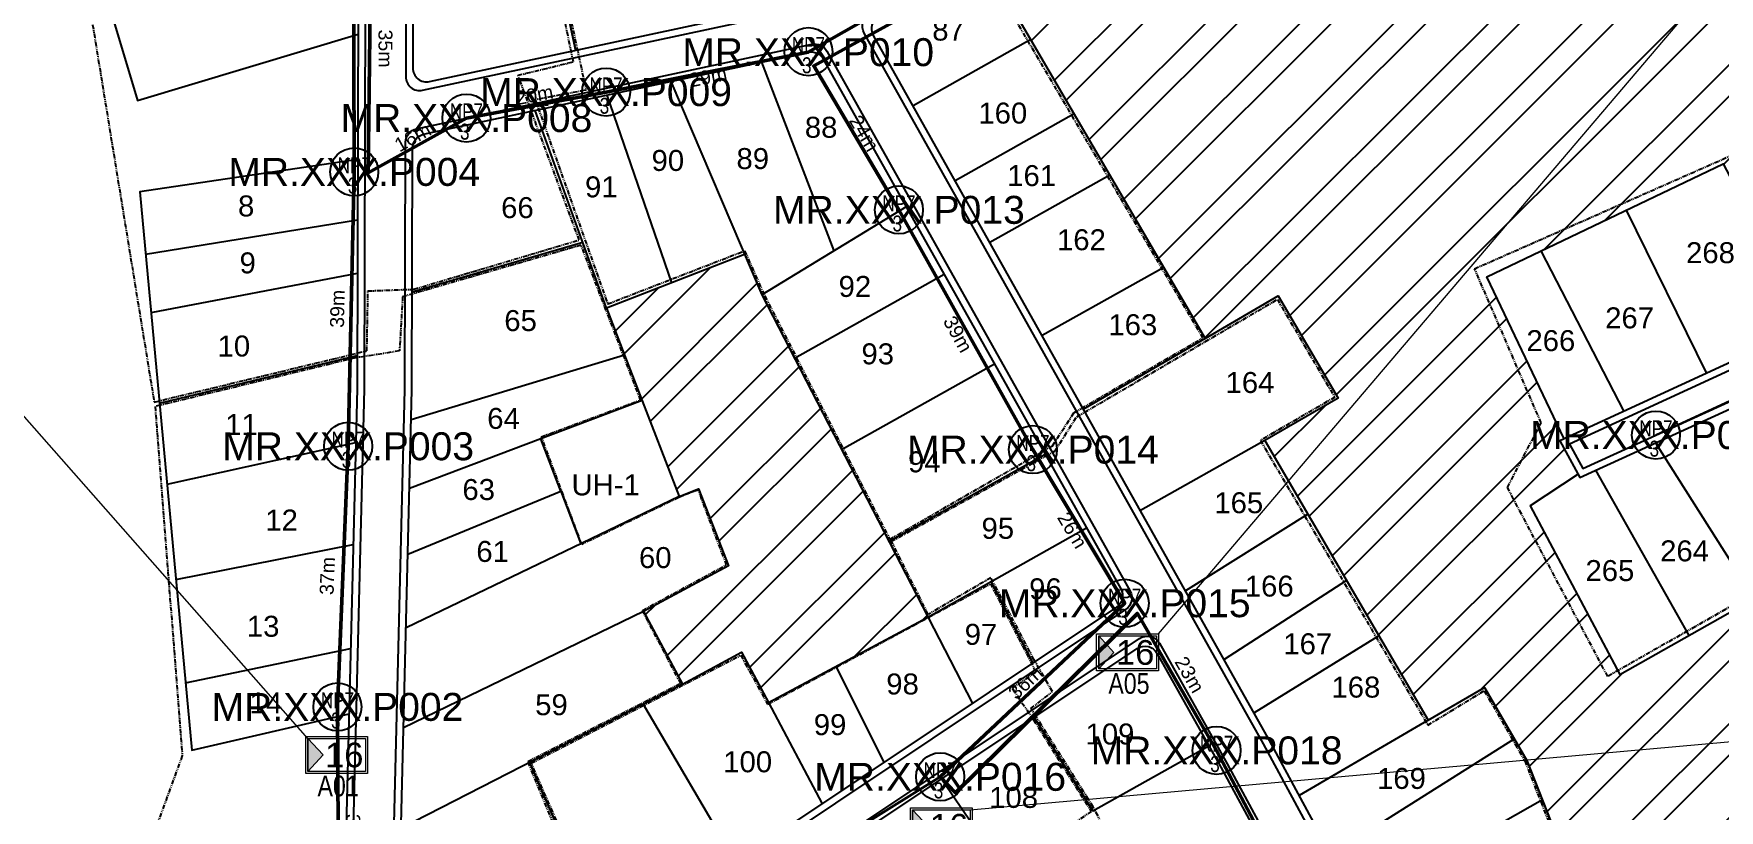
# Model space of a CAD drawing. Header units: metres. Extents: x 3071 to 12757, y 289 to 1488.
# Drawn here: x 3435.5 to 3676.6, y 798.4 to 909.6 of the extents above; entities that cross this region are included whole.
import ezdxf
from ezdxf.enums import TextEntityAlignment as Align

# ---------------------------------------------------------------- set-up
doc = ezdxf.new("R2010")
doc.units = ezdxf.units.M
doc.linetypes.add('PHANTOM2', pattern=[1.25, 0.625, -0.125, 0.125, -0.125, 0.125, -0.125])
for name, color, linetype in [('Base Map', 251, 'Continuous'), ('Home Number', 6, 'Continuous'), ('NEW POLE 7M 2.5INCH', 200, 'Continuous'), ('NEW POLE 7m(3 inches)', 4, 'Continuous')]:
    doc.layers.add(name, color=color, linetype=linetype)
for name, color, linetype, lineweight in [('FAT', 30, 'Continuous', 18), ('FAT AREA', 134, 'PHANTOM2', 25), ('FAT_Info', 5, 'Continuous', 9), ('FO 36 CORE', 6, 'Continuous', 50), ('SLING WIRE', 4, 'Continuous', 30), ('SPAN KU', 161, 'Continuous', 5)]:
    doc.layers.add(name, color=color, linetype=linetype, lineweight=lineweight)
doc.styles.add('Mark', font='arial.ttf', dxfattribs={"width": 0.8, "height": 2.5})
doc.styles.add('PDF Arial', font='arial.ttf')
doc.styles.get("Standard").update_dxf_attribs({"font": 'arial.ttf'})
doc.styles.add('Title Block 3', font='dgn003.shx')
doc.styles.add('Title Block v21 - Default$0$Standard', font='arial.ttf')
doc.dimstyles.new('emr standard', dxfattribs={"dimtxt": 2, "dimasz": 0, "dimexe": 1.25, "dimexo": 0.0625, "dimtad": 1, "dimdec": 0, "dimtxsty": 'PDF Arial', "dimblk": 'ARCHTICK', "dimcen": 0, "dimse1": 1, "dimse2": 1, "dimsd1": 1, "dimsd2": 1, "dimclrt": 256, "dimadec": 0, "dimazin": 0, "dimtfac": 1, "dimtdec": 0, "dimtmove": 2, "dimatfit": 3, "dimfxl": 1, "dimfxlon": 1, "dimtzin": 0, "dimarcsym": 0})

# ---------------------------------------------------------------- blocks, each defined once
blk = doc.blocks.new('FAT')
h = blk.add_hatch(color=2)
h.dxf.hatch_style = 1
h.paths.add_polyline_path([(-4.25, 2), (-4.25, -2), (-2.4, 0)])
for points in [[(-4.5, 2.25), (3, 2.25), (3, -2.25), (-4.5, -2.25)], [(-4.25, 2), (2.75, 2), (2.75, -2), (-4.25, -2)]]:
    blk.add_lwpolyline(points, close=True)
at = {"color": 2}
blk.add_lwpolyline([(-4.25, 2), (-4.25, -2), (-2.4, 0)], close=True, dxfattribs=at)
at = {"color": 7}
blk.add_attdef('FAT', text='', height=3, dxfattribs=at).set_placement((0.18, 0), align=Align.MIDDLE_CENTER)
blk = doc.blocks.new('*U30')
at = {"color": 0, "linetype": 'ByBlock', "lineweight": -2}
blk.add_circle((0, 0), 2.24, dxfattribs=at)
at = {"color": 0, "linetype": 'ByBlock', "lineweight": -2, "style": 'Title Block 3', "width": 0.799091}
for s, p in [('NP7', (0, 0.62)), ("3'", (0, -1.27))]:
    blk.add_text(s, height=1.488, dxfattribs=at).set_placement(p, align=Align.MIDDLE_CENTER)
blk = doc.blocks.new('*D98')
at = {"layer": 'Defpoints', "color": 0, "transparency": 16777216}
for p in [(3478.92, 813.2), (3479.42, 813.2), (3479.12, 777.12)]:
    blk.add_point(p, dxfattribs=at)
at = {"layer": 'SPAN KU', "transparency": 16777216, "insert": (3481.17, 795.17), "char_height": 2, "attachment_point": 5, "rotation": 270.3129, "style": 'PDF Arial'}
blk.add_mtext('36m', dxfattribs=at)
blk = doc.blocks.new('_ArchTick')
at = {"color": 0, "linetype": 'ByBlock', "const_width": 0.15}
blk.add_lwpolyline([(-0.5, -0.5), (0.5, 0.5)], dxfattribs=at)
blk = doc.blocks.new('*D99')
at = {"layer": 'Defpoints', "color": 0, "transparency": 16777216}
for p in [(3479.89, 850.52), (3480.45, 850.5), (3478.92, 813.2)]:
    blk.add_point(p, dxfattribs=at)
at = {"layer": 'SPAN KU', "transparency": 16777216, "insert": (3477.48, 831.94), "char_height": 2, "attachment_point": 5, "rotation": 87.6563, "style": 'PDF Arial'}
blk.add_mtext('37m', dxfattribs=at)
blk = doc.blocks.new('*D100')
at = {"layer": 'Defpoints', "color": 0, "transparency": 16777216}
for p in [(3481.01, 889.78), (3481.32, 889.77), (3480.45, 850.5)]:
    blk.add_point(p, dxfattribs=at)
at = {"layer": 'SPAN KU', "transparency": 16777216, "insert": (3478.92, 870.18), "char_height": 2, "attachment_point": 5, "rotation": 88.729, "style": 'PDF Arial'}
blk.add_mtext('39m', dxfattribs=at)
blk = doc.blocks.new('*D101')
at = {"layer": 'Defpoints', "color": 0, "transparency": 16777216}
for p in [(3481.21, 925.06), (3484.08, 925.07), (3481.32, 889.77)]:
    blk.add_point(p, dxfattribs=at)
at = {"layer": 'SPAN KU', "transparency": 16777216, "insert": (3485.78, 907.43), "char_height": 2, "attachment_point": 5, "rotation": 270.1755, "style": 'PDF Arial'}
blk.add_mtext('35m', dxfattribs=at)
blk = doc.blocks.new('*D102')
at = {"layer": 'Defpoints', "color": 0, "transparency": 16777216}
for p in [(3497.37, 897.48), (3497.51, 897.22), (3483.33, 889.62)]:
    blk.add_point(p, dxfattribs=at)
at = {"layer": 'SPAN KU', "transparency": 16777216, "insert": (3489.69, 894.73), "char_height": 2, "attachment_point": 5, "rotation": 29.2239, "style": 'PDF Arial'}
blk.add_mtext('16m', dxfattribs=at)
blk = doc.blocks.new('*D103')
at = {"layer": 'Defpoints', "color": 0, "transparency": 16777216}
for p in [(3517.35, 901.19), (3517.39, 901.02), (3497.37, 897.48)]:
    blk.add_point(p, dxfattribs=at)
at = {"layer": 'SPAN KU', "transparency": 16777216, "insert": (3507.09, 900.78), "char_height": 2, "attachment_point": 5, "rotation": 10.5411, "style": 'PDF Arial'}
blk.add_mtext('20m', dxfattribs=at)
blk = doc.blocks.new('*D104')
at = {"layer": 'Defpoints', "color": 0, "transparency": 16777216}
for p in [(3546.27, 906.91), (3546.72, 904.61), (3517.35, 901.19)]:
    blk.add_point(p, dxfattribs=at)
at = {"layer": 'SPAN KU', "transparency": 16777216, "insert": (3531.95, 903.36), "char_height": 2, "attachment_point": 5, "rotation": 11.1828, "style": 'PDF Arial'}
blk.add_mtext('29m', dxfattribs=at)
blk = doc.blocks.new('*D105')
at = {"layer": 'Defpoints', "color": 0, "transparency": 16777216}
for p in [(3571.27, 921.67), (3571.45, 921.34), (3546.27, 906.91)]:
    blk.add_point(p, dxfattribs=at)
at = {"layer": 'SPAN KU', "transparency": 16777216, "insert": (3557.85, 915.88), "char_height": 2, "attachment_point": 5, "rotation": 29.8125, "style": 'PDF Arial'}
blk.add_mtext('29m', dxfattribs=at)
blk = doc.blocks.new('*D106')
at = {"layer": 'Defpoints', "color": 0, "transparency": 16777216}
for p in [(3547.07, 904.93), (3558.97, 884.18), (3559.25, 884.34)]:
    blk.add_point(p, dxfattribs=at)
at = {"layer": 'SPAN KU', "transparency": 16777216, "insert": (3554.28, 895.3), "char_height": 2, "attachment_point": 5, "rotation": 300.6178, "style": 'PDF Arial'}
blk.add_mtext('24m', dxfattribs=at)
blk = doc.blocks.new('*D107')
at = {"layer": 'Defpoints', "color": 0, "transparency": 16777216}
for p in [(3559.25, 884.34), (3578.42, 850.03), (3575.82, 848.58)]:
    blk.add_point(p, dxfattribs=at)
at = {"layer": 'SPAN KU', "transparency": 16777216, "insert": (3567.68, 866.54), "char_height": 2, "attachment_point": 5, "rotation": 299.1882, "style": 'PDF Arial'}
blk.add_mtext('39m', dxfattribs=at)
blk = doc.blocks.new('*D108')
at = {"layer": 'Defpoints', "color": 0, "transparency": 16777216}
for p in [(3578.42, 850.03), (3591.55, 828.04), (3589.21, 826.64)]:
    blk.add_point(p, dxfattribs=at)
at = {"layer": 'SPAN KU', "transparency": 16777216, "insert": (3584.06, 838.48), "char_height": 2, "attachment_point": 5, "rotation": 300.846, "style": 'PDF Arial'}
blk.add_mtext('26m', dxfattribs=at)
blk = doc.blocks.new('*D109')
at = {"layer": 'Defpoints', "color": 0, "transparency": 16777216}
for p in [(3591.55, 828.04), (3565.15, 803.19), (3565.28, 803.05)]:
    blk.add_point(p, dxfattribs=at)
at = {"layer": 'SPAN KU', "transparency": 16777216, "insert": (3577.35, 816.68), "char_height": 2, "attachment_point": 5, "rotation": 43.2655, "style": 'PDF Arial'}
blk.add_mtext('36m', dxfattribs=at)
blk = doc.blocks.new('*D110')
at = {"layer": 'Defpoints', "color": 0, "transparency": 16777216}
for p in [(3593.38, 826.58), (3604.7, 806.97), (3605.07, 807.18)]:
    blk.add_point(p, dxfattribs=at)
at = {"layer": 'SPAN KU', "transparency": 16777216, "insert": (3600.83, 817.81), "char_height": 2, "attachment_point": 5, "rotation": 299.9949, "style": 'PDF Arial'}
blk.add_mtext('23m', dxfattribs=at)
blk = doc.blocks.new('*D111')
at = {"layer": 'Defpoints', "color": 0, "transparency": 16777216}
for p in [(3604.7, 806.97), (3625.98, 766.57), (3626, 766.58)]:
    blk.add_point(p, dxfattribs=at)
at = {"layer": 'SPAN KU', "transparency": 16777216, "insert": (3616.79, 787.53), "char_height": 2, "attachment_point": 5, "rotation": 297.798, "style": 'PDF Arial'}
blk.add_mtext('46m', dxfattribs=at)

msp = doc.modelspace()

# ---------------------------------------------------------------- hatches: boundary and pattern name
at = {"layer": 'Base Map'}
h = msp.add_hatch(dxfattribs=at)
h.set_pattern_fill('ANSI32', color=256)
h.set_pattern_definition([(45, (3541.867, 755.477), (-6.7352, 6.7352), []), (45, (3546.357, 755.477), (-6.7352, 6.7352), [])])
h.paths.add_polyline_path([(3619.17, 711.34), (3629.95, 717.17), (3620.06, 736.23), (3613.13, 750.35), (3605.11, 746.02), (3618.6, 723.1), (3598.6, 713.02), (3590.58, 726.64), (3576.01, 718.57), (3568.44, 731.44), (3562.6, 728), (3573.57, 707.03), (3550.24, 694.83), (3542.97, 691.02), (3539.75, 697.19), (3521.61, 690.63), (3526.31, 682.64), (3514.91, 678.03), (3512.77, 682.81), (3497.36, 678.33), (3500.2, 668.55), (3505.68, 638.64), (3506.53, 635.49), (3518.71, 638.87), (3554.51, 655.11), (3553.16, 658.1), (3564.09, 663.06), (3591.72, 679.49), (3625.5, 697.18)])
h.paths.add_polyline_path([(3767.95, 800.2), (3760.97, 813.44), (3779.31, 823.1), (3773.86, 833.54), (3753.84, 821.05), (3730.43, 856.3), (3662.38, 817.83), (3649.56, 842), (3656.41, 846.52), (3653.81, 851.28), (3654.44, 851.57), (3643.36, 874.75), (3677.19, 890.93), (3689.4, 867.67), (3700.71, 872.88), (3688.62, 894.39), (3697.62, 899.19), (3710.97, 878.24), (3717.44, 882.06), (3712.47, 890.49), (3707.83, 899.01), (3731.63, 912.13), (3724.21, 924.82), (3701.21, 911.37), (3672.71, 962.54), (3694.94, 974.92), (3683.87, 993.86, 0.434563), (3682.44, 994.18), (3646.02, 969.38), (3664.66, 944.62), (3654.08, 937.02), (3635.83, 962.44), (3624.77, 954.91), (3634.88, 942.54), (3620.91, 933.5), (3627.89, 924.57), (3618.03, 918.37), (3613.26, 924.55), (3603.85, 917.28), (3599.05, 923.49), (3577.54, 909.72), (3603.07, 865.95), (3613.53, 872.05), (3622.07, 857.4), (3611.62, 851.31), (3634.97, 811.29), (3643.01, 815.98), (3649.1, 805.54), (3672.93, 744.88), (3652.54, 733.86), (3660.2, 719.68), (3690.58, 735.24), (3703.61, 714.9), (3713.1, 720.98), (3692.94, 754.34), (3702.03, 759.83), (3698.76, 765.24), (3727.75, 780.39), (3750.47, 744.91), (3776.39, 761.52), (3766.15, 781.79), (3774.99, 786.87)])
h.paths.add_polyline_path([(3539.62, 872.17), (3537.16, 877.93), (3517.39, 870.28), (3520, 863.53), (3527.81, 843.33), (3530.59, 844.4), (3534.85, 833.39), (3522.7, 826.86), (3528.29, 816.47), (3536.73, 821.01), (3540.58, 813.84), (3563.4, 826.06)])
h.paths.add_polyline_path([(3587, 798.33), (3574.6, 789.34), (3580.05, 780.01), (3571.23, 774.85), (3573.67, 770.69), (3563.11, 766.43), (3557.44, 773.45), (3528.38, 754.92), (3523.17, 753.09), (3528.54, 739.27), (3578.11, 770.87), (3595.3, 782.42)])
h.paths.add_polyline_path([(3472.89, 656.87), (3452.04, 656.69), (3450.36, 698.71), (3388.96, 657.24), (3392, 652.74), (3375.64, 641.69), (3367.86, 652.44), (3344.9, 635.81, 0.340639), (3344.21, 633.47), (3344.98, 631.48), (3354.82, 636.13), (3359.17, 626.93), (3348.36, 622.75), (3350.81, 616.41), (3368.62, 624.96), (3391.69, 574.96), (3403.78, 578.47), (3402.56, 582.68), (3420.91, 591.34), (3424.17, 580.81), (3431.13, 584.16), (3438.13, 565.41), (3444.32, 567.72), (3437.47, 586.08), (3440.9, 587.05), (3438.86, 598.99), (3436.13, 614.99), (3441.99, 615.99), (3440.63, 627.19), (3470.32, 632.85)])

# ---------------------------------------------------------------- linework, layer by layer
for points in [[(3489.19, 1098.43), (3488.69, 903.42, 0.478086), (3491.11, 901.46), (3546.73, 913.35), (3611.65, 953.48), (3680.53, 1000.38, 0.386834), (3680.85, 1001.69), (3617.06, 1117.5)], [(3490.19, 1098.43), (3489.69, 904.66, 0.478086), (3492.11, 902.7), (3546.36, 914.29), (3611.11, 954.32), (3679.22, 1000.7, 0.386834), (3679.53, 1002.01), (3616.19, 1117.02)], [(3483.34, 1098.45), (3482.74, 858.69), (3480.41, 765.63), (3479.75, 753.38, -0.235841), (3478.87, 751.83), (3429.81, 718.96, -0.410928), (3427.05, 719.49), (3405.45, 750.94), (3392.89, 768.58), (3368.15, 800.27), (3332.71, 846.95), (3285.12, 910.17)], [(3482.34, 1098.45), (3481.74, 858.7), (3479.41, 765.67), (3478.78, 753.94, -0.235841), (3477.9, 752.38), (3430.07, 720.34, -0.410928), (3427.31, 720.87), (3406.27, 751.52), (3393.69, 769.17), (3368.94, 800.88), (3333.51, 847.55), (3285.92, 910.77)]]:
    msp.add_lwpolyline(points, format="xyb", dxfattribs=at)
for points in [[(3744.75, 890.88), (3766.26, 850.26), (3803.14, 779.63, -0.388509), (3802.44, 777.02), (3685.72, 702.25), (3674.13, 696, -0.413977), (3671.42, 696.81), (3611.39, 807.92), (3554.29, 909.65, -0.401912), (3554.98, 912.33), (3614.48, 949.12), (3682.77, 995.61, -0.434563), (3684.19, 995.29), (3740.33, 899.23), (3741.84, 896.38, -0.400992), (3741.46, 895.05), (3706.47, 874.43), (3655.2, 850.82), (3657.1, 847.34), (3709.74, 871.38), (3743.35, 891.27, -0.42819)], [(3744.35, 889.49), (3765.37, 849.8), (3801.83, 779.97, -0.388509), (3801.13, 777.36), (3685.21, 703.11), (3674.54, 697.36, -0.413977), (3671.83, 698.17), (3612.27, 808.4), (3555.63, 909.31, -0.401912), (3556.32, 911.99), (3615.03, 948.28), (3682.44, 994.18, -0.434563), (3683.87, 993.86), (3739.45, 898.74), (3740.51, 896.75, -0.400992), (3740.13, 895.42), (3706.01, 875.32), (3653.81, 851.28), (3656.66, 846.04), (3710.21, 870.49), (3742.96, 889.88, -0.42819)], [(3591.69, 827.13), (3536.4, 790.22), (3489.1, 758.91, -0.61636), (3485.99, 760.69), (3486.25, 765.4), (3488.58, 858.61), (3488.67, 894.01, -0.353101), (3490.25, 895.96), (3546.78, 908.04, -0.328572), (3548.94, 907.06), (3592.32, 829.77, -0.391779)], [(3590.36, 827.45), (3535.85, 791.05), (3490.2, 760.84, -0.61636), (3487.1, 762.62), (3487.25, 765.36), (3489.58, 858.59), (3489.67, 893.2, -0.353101), (3491.25, 895.15), (3546.27, 906.91, -0.328572), (3548.43, 905.93), (3591, 830.09, -0.391779)], [(3596.51, 822.31), (3606.2, 805.06), (3623.27, 773.46, -0.403532), (3622.53, 770.78), (3485.29, 690.01, -0.598335), (3482.27, 691.84), (3485.42, 749.96, -0.236984), (3486.31, 751.52), (3538.91, 786.44), (3593.66, 822.99, -0.43701)], [(3596.17, 820.88), (3605.32, 804.58), (3621.93, 773.83, -0.403532), (3621.19, 771.16), (3486.38, 691.81, -0.598335), (3483.37, 693.65), (3486.39, 749.41, -0.236984), (3487.28, 750.97), (3539.47, 785.61), (3593.32, 821.56, -0.43701)]]:
    msp.add_lwpolyline(points, format="xyb", close=True, dxfattribs=at)
for points in [[(3481.94, 938.74), (3455.61, 930.84), (3459.55, 917.68), (3446.19, 913.68), (3450.3, 899.98), (3481.87, 909.47)], [(3508.35, 928.73), (3512.96, 907.15)], [(3570.94, 921.02), (3603.07, 865.95), (3585.67, 855.79)], [(3578.13, 908.7), (3561.28, 899.24)], [(3539.58, 905.48), (3549.96, 878.48)], [(3526.6, 902.71), (3539.62, 872.17)], [(3517.46, 900.76), (3526.7, 873.89)], [(3537.16, 877.93), (3517.39, 870.28), (3507.23, 898.57)], [(3584.33, 898.07), (3567.3, 888.51)], [(3481.82, 891.56), (3450.63, 886.91), (3458.09, 807), (3480.58, 812.19)], [(3654.44, 851.57), (3643.36, 874.75), (3677.19, 890.93), (3689.4, 867.67)], [(3589.44, 889.31), (3572.27, 879.67)], [(3451.47, 878), (3481.8, 882.89)], [(3560.3, 884.79), (3539.62, 872.17), (3569.77, 813.7)], [(3663.29, 884.28), (3674.79, 860.94)], [(3514.01, 879.69), (3489.61, 872.55)], [(3651.1, 878.46), (3662.94, 855.48)], [(3597.15, 876.1), (3579.75, 866.34)], [(3452.25, 869.63), (3481.78, 875.29)], [(3544.29, 863.1), (3565.72, 875.13)], [(3656.41, 846.52), (3649.56, 842), (3662.38, 817.83), (3730.43, 856.3), (3717.68, 874.91)], [(3603.07, 865.95), (3613.53, 872.05), (3622.07, 857.4), (3611.62, 851.31), (3634.97, 811.29), (3643.01, 815.98), (3649.1, 805.54), (3672.93, 744.88), (3652.54, 733.86)], [(3517.39, 870.28), (3520, 863.53), (3489.47, 854.3)], [(3453.45, 856.68), (3481.75, 863.48)], [(3520, 863.53), (3527.81, 843.33), (3488.73, 824.52)], [(3551.03, 850.04), (3572.91, 862.32)], [(3522.51, 857.04), (3489.23, 844.48)], [(3488.99, 835.06), (3510.88, 844.06), (3508.04, 851.58)], [(3611.62, 851.31), (3593.8, 841.3)], [(3454.54, 845.08), (3481.55, 851.04)], [(3557.83, 836.86), (3580.16, 849.39)], [(3667.49, 850.99), (3681.6, 828.7)], [(3658.9, 847.06), (3672.27, 823.42)], [(3527.81, 843.33), (3530.59, 844.4), (3534.85, 833.39), (3522.7, 826.86), (3528.29, 816.47), (3488.01, 795.8)], [(3510.88, 844.06), (3513.72, 836.55)], [(3617.77, 840.77), (3600.24, 829.83)], [(3563.4, 826.06), (3586.11, 838.81)], [(3455.81, 831.45), (3481.18, 836.46)], [(3572.42, 831.13), (3578.39, 819.45)], [(3623.3, 831.3), (3605.76, 819.99)], [(3522.7, 826.86), (3488.37, 810.22)], [(3528.29, 816.47), (3536.73, 821.01), (3540.58, 813.84), (3563.4, 826.06)], [(3627.92, 823.38), (3610.06, 812.34)], [(3457.19, 816.64), (3480.81, 821.57)], [(3550.22, 819.01), (3557.11, 805.25)], [(3522.66, 813.58), (3535.85, 791.05)], [(3540.58, 813.84), (3548.25, 799.33)], [(3578.57, 811.72), (3587, 798.33), (3603.6, 807.64)], [(3634.97, 811.29), (3616.52, 800.52)], [(3647.3, 808.64), (3621.09, 792.08)], [(3506.4, 805.24), (3517.72, 779.06)], [(3565.35, 802.89), (3574.6, 789.34)], [(3651.32, 799.89), (3624.97, 784.9)]]:
    msp.add_lwpolyline(points, dxfattribs=at)
at = {"layer": 'FAT AREA'}
for points in [[(3452.7, 856.83), (3483.13, 864.16), (3483.29, 872.74), (3489.87, 872.98), (3513.51, 880.03), (3504.76, 903.6), (3512.67, 905.53), (3507.78, 929.2), (3527.2, 934.79), (3511.91, 977.88), (3493.15, 976.56), (3492.49, 1029.24), (3454.64, 1014.11), (3436.7, 987.96), (3454.32, 940.65), (3443.29, 914.5)], [(3557.94, 837.18), (3581.21, 850.58), (3584.29, 855.3), (3602.74, 866.02), (3569.78, 921.99), (3561.79, 917.19), (3559.76, 920.83), (3559.05, 922.52), (3548.73, 943.98), (3526.68, 933.61), (3508.69, 928.41), (3514.49, 901.48), (3507.22, 900.1), (3517.58, 870.87), (3537.17, 878.48), (3540.05, 872)], [(3660.66, 817.56), (3646.3, 844.61), (3651.14, 853.86), (3641.61, 875.91), (3697.43, 900.57), (3712.55, 877.22), (3714.06, 875.05), (3724.49, 880.63), (3737.28, 861.2)], [(3459.93, 754.95), (3485.31, 765.68), (3485.06, 758.07), (3488.87, 758.07), (3517.8, 776.92), (3506.18, 805.39), (3528.03, 816.57), (3522.55, 826.99), (3534.59, 833.54), (3530.54, 844.28), (3527.74, 843.17), (3513.87, 836.45), (3508.1, 851.86), (3522.3, 857.12), (3513.79, 879.29), (3488.25, 871.9), (3487.79, 864.14), (3481.51, 863.16), (3452.82, 856.19), (3456.72, 806.23), (3445.55, 775.6), (3450.23, 761.45)], [(3658.68, 780.23), (3633.25, 765.31), (3629.18, 772.18), (3606.8, 760.98), (3587.04, 798.89), (3578.13, 812.97), (3581.21, 815.39), (3578.57, 819.97), (3572.41, 831.69), (3563.44, 826.44), (3558.18, 836.9), (3580.01, 848.98), (3581.61, 849.86), (3584.7, 854.72), (3613.39, 871.52), (3621.61, 857.52), (3610.96, 851.34), (3634.93, 810.6), (3643, 815.52), (3648.8, 805.46)], [(3528.46, 755.66), (3518.53, 773.7), (3519.4, 774.28), (3517.81, 779.84), (3506.64, 805.14), (3536.63, 820.6), (3540.45, 813.57), (3572.34, 830.82), (3578.85, 818.19), (3575.44, 815.86), (3578.52, 811.35), (3586.77, 798.25), (3574.34, 789.35), (3579.9, 780.03), (3571.02, 774.85), (3573.49, 770.74), (3563.16, 766.57), (3557.48, 773.63)]]:
    msp.add_lwpolyline(points, close=True, dxfattribs=at)
at = {"layer": 'FAT_Info'}
for points in [[(3596.38, 823.64), (3750.8, 1005.19)], [(3474.68, 808.68), (3362.22, 936.38)], [(3569.45, 798.47), (3868.61, 825.32)]]:
    msp.add_lwpolyline(points, dxfattribs=at)
at = {"layer": 'FO 36 CORE'}
for points in [[(3479.12, 777.12), (3478.92, 813.2), (3480.45, 850.5), (3481.32, 889.77), (3481.21, 925.06)], [(3483.75, 925.06), (3483.33, 889.62), (3497.37, 897.48), (3517.35, 901.19), (3546.27, 906.91), (3571.45, 921.34)], [(3573.07, 919.32), (3547.07, 904.93), (3559.25, 884.34), (3578.42, 850.03), (3591.55, 828.04), (3565.15, 803.19), (3567.35, 800.9), (3593.38, 826.58), (3604.7, 806.97), (3626, 766.58), (3593.42, 747.95), (3561.6, 728.82), (3562.85, 726.88), (3595.24, 746.58), (3627.22, 764.54), (3640.98, 738.38), (3655.7, 711.58), (3669.65, 686.74), (3632.05, 667.52), (3591.05, 645.03), (3591.96, 642.93), (3632.9, 665.83), (3671.23, 684.98), (3710.33, 711.36)]]:
    msp.add_lwpolyline(points, dxfattribs=at)
at = {"layer": 'SLING WIRE'}
for points in [[(3714.41, 873.77), (3667.56, 852.11)], [(3565.15, 803.19), (3533.87, 783.67)]]:
    msp.add_lwpolyline(points, dxfattribs=at)

# ---------------------------------------------------------------- block references
at = {"layer": 'FAT'}
ref = msp.add_blockref('FAT', (3592.84, 820.99), dxfattribs=dict(at, xscale=1.178462982756303, yscale=1.178462982756303, zscale=1.178462982756303))
ref.add_attrib('FAT', '16', dxfattribs={"layer": '0', "color": 7, "height": 3.535, "style": 'Title Block v21 - Default$0$Standard'}).set_placement((3593.05, 820.99), align=Align.MIDDLE_CENTER)
ref = msp.add_blockref('FAT', (3479.69, 806.32), dxfattribs=dict(at, xscale=1.178462982756303, yscale=1.178462982756303, zscale=1.178462982756303))
ref.add_attrib('FAT', '16', dxfattribs={"layer": '0', "color": 7, "height": 3.535, "style": 'Title Block v21 - Default$0$Standard'}).set_placement((3479.89, 806.32), align=Align.MIDDLE_CENTER)
ref = msp.add_blockref('FAT', (3566.21, 796.11), dxfattribs=dict(at, xscale=1.178462982756303, yscale=1.178462982756303, zscale=1.178462982756303))
ref.add_attrib('FAT', '16', dxfattribs={"layer": '0', "color": 7, "height": 3.535, "style": 'Title Block v21 - Default$0$Standard'}).set_placement((3566.41, 796.11), align=Align.MIDDLE_CENTER)
at = {"layer": 'NEW POLE 7M 2.5INCH', "xscale": 1.534809281386526, "yscale": 1.534809281386526, "zscale": 1.534809281386526}
for p in [(3517.35, 901.19), (3497.37, 897.48), (3559.25, 884.34), (3480.45, 850.5), (3667.56, 852.11), (3578.42, 850.03), (3604.7, 806.97)]:
    msp.add_blockref('*U30', p, dxfattribs=at)
at = {"layer": 'NEW POLE 7m(3 inches)', "xscale": 1.534809281386526, "yscale": 1.534809281386526, "zscale": 1.534809281386526}
for p in [(3546.3, 906.98), (3481.32, 889.77), (3591.55, 828.04), (3478.92, 813.2), (3565.15, 803.19)]:
    msp.add_blockref('*U30', p, dxfattribs=at)

# ---------------------------------------------------------------- texts
at = {"layer": 'Base Map'}
msp.add_text('UH-1', height=3, dxfattribs=at).set_placement((3517.3, 844.97), align=Align.MIDDLE_CENTER)
at = {"layer": 'FAT', "style": 'Mark', "width": 0.8}
for s, p in [('A05', (3592.16, 816.55)), ('A01', (3479.01, 801.88))]:
    msp.add_text(s, height=2.963, dxfattribs=at).set_placement(p, align=Align.MIDDLE_CENTER)
at = {"layer": 'Home Number'}
for s, p in [('87', (3566.35, 910.07)), ('160', (3574.11, 898.19)), ('88', (3548.12, 896.16)), ('90', (3526.19, 891.41)), ('89', (3538.34, 891.68)), ('161', (3578.24, 889.24)), ('91', (3516.67, 887.63)), ('8', (3465.86, 884.9)), ('66', (3504.67, 884.66)), ('162', (3585.36, 880.06)), ('9', (3466.08, 876.75)), ('268', (3675.36, 878.21)), ('92', (3552.95, 873.38)), ('65', (3505.12, 868.49)), ('163', (3592.71, 867.9)), ('267', (3663.79, 868.88)), ('10', (3464.1, 864.85)), ('266', (3652.52, 865.62)), ('93', (3556.22, 863.73)), ('164', (3609.48, 859.63)), ('11', (3465.2, 853.61)), ('64', (3502.68, 854.49)), ('94', (3562.89, 848.27)), ('63', (3499.13, 844.31)), ('165', (3607.87, 842.42)), ('12', (3470.93, 839.94)), ('95', (3573.4, 838.76)), ('61', (3501.12, 835.45)), ('264', (3671.65, 835.53)), ('60', (3524.39, 834.57)), ('166', (3612.23, 830.49)), ('265', (3660.97, 832.71)), ('96', (3580.21, 830.1)), ('13', (3468.29, 824.74)), ('97', (3570.99, 823.58)), ('167', (3617.74, 822.23)), ('98', (3559.77, 816.48)), ('168', (3624.63, 816.03)), ('14', (3468.68, 813.77)), ('59', (3509.54, 813.51)), ('99', (3549.4, 810.66)), ('109', (3589.44, 809.32)), ('100', (3537.61, 805.34)), ('169', (3631.15, 802.96)), ('108', (3575.66, 800.24))]:
    msp.add_text(s, height=3, dxfattribs=at).set_placement(p, align=Align.MIDDLE_CENTER)
at = {"layer": 'NEW POLE 7M 2.5INCH', "style": 'PDF Arial'}
for s, p in [('MR.XXX.P009', (3517.35, 901.19)), ('MR.XXX.P008', (3497.37, 897.48)), ('MR.XXX.P013', (3559.25, 884.34)), ('MR.XXX.P039', (3667.56, 852.11)), ('MR.XXX.P003', (3480.45, 850.5)), ('MR.XXX.P014', (3578.42, 850.03)), ('MR.XXX.P018', (3604.7, 806.97))]:
    msp.add_text(s, height=4, dxfattribs=at).set_placement(p, align=Align.MIDDLE_CENTER)
at = {"layer": 'NEW POLE 7m(3 inches)', "style": 'PDF Arial'}
for s, p in [('MR.XXX.P010', (3546.27, 906.91)), ('MR.XXX.P004', (3481.32, 889.77)), ('MR.XXX.P015', (3591.55, 828.04)), ('MR.XXX.P002', (3478.92, 813.2)), ('MR.XXX.P016', (3565.15, 803.19))]:
    msp.add_text(s, height=4, dxfattribs=at).set_placement(p, align=Align.MIDDLE_CENTER)

# ---------------------------------------------------------------- dimensions: what is measured, and where the dimension line sits
at = {"layer": 'SPAN KU'}
for p1, p2, distance, picture, middle in [((3481.32, 889.77), (3481.21, 925.06), -2.87, '*D101', (3485.78, 907.43)), ((3546.27, 906.91), (3571.45, 921.34), 0.38, '*D105', (3557.85, 915.88)), ((3517.35, 901.19), (3546.27, 906.91), -2.35, '*D104', (3531.95, 903.36)), ((3547.07, 904.93), (3559.25, 884.34), -0.32, '*D106', (3554.28, 895.3)), ((3497.37, 897.48), (3517.35, 901.19), -0.18, '*D103', (3507.09, 900.78)), ((3483.33, 889.62), (3497.37, 897.48), -0.29, '*D102', (3489.69, 894.73)), ((3480.45, 850.5), (3481.32, 889.77), 0.31, '*D100', (3478.92, 870.18)), ((3559.25, 884.34), (3578.42, 850.03), -2.97, '*D107', (3567.68, 866.54)), ((3478.92, 813.2), (3480.45, 850.5), 0.56, '*D99', (3477.48, 831.94)), ((3578.42, 850.03), (3591.55, 828.04), -2.73, '*D108', (3584.06, 838.48)), ((3591.55, 828.04), (3565.15, 803.19), 0.19, '*D109', (3577.35, 816.68)), ((3593.38, 826.58), (3604.7, 806.97), 0.42, '*D110', (3600.83, 817.81)), ((3479.12, 777.12), (3478.92, 813.2), -0.5, '*D98', (3481.17, 795.17)), ((3604.7, 806.97), (3626, 766.58), -0.02, '*D111', (3616.79, 787.53))]:
    dim = msp.add_aligned_dim(p1=p1, p2=p2, distance=distance, dimstyle='emr standard', override={"dimpost": 'm'}, dxfattribs=at)
    dim.commit()
    dim.dimension.update_dxf_attribs({"geometry": picture, "text_midpoint": middle})

doc.saveas('drawing.dxf')
